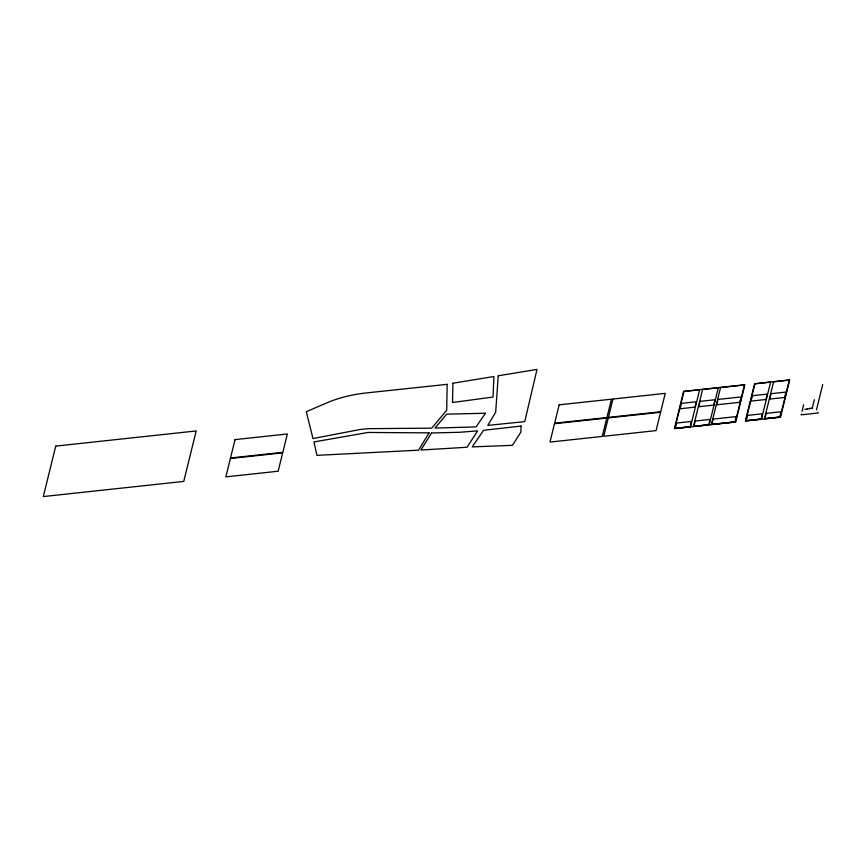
<?xml version="1.0" encoding="UTF-8"?>
<svg xmlns="http://www.w3.org/2000/svg" width="866" height="866" viewBox="0 0 866 866"><rect width="100%" height="100%" fill="white"/><g stroke="black" fill="none" stroke-linecap="round" stroke-linejoin="round"><path stroke-width="1.3" d="M680.081 408.622L681.38 403.383L696.318 401.77L695.03 407.009M698.765 406.609L700.053 401.359L715.002 399.746L713.703 404.996M716.691 404.671L717.99 399.421L741.144 396.931L739.845 402.17M751.06 400.958L752.348 395.719L767.287 394.106L765.999 399.345M769.733 398.945L771.032 393.705L785.971 392.092L784.672 397.332M801.321 414.121L801.137 414.836L817.969 413.028L818.143 412.303M802.013 411.35L803.648 404.703M804.871 409.38L812.265 408.048M807.285 409.12L807.426 408.579M809.71 408.86L809.84 408.319M812.135 408.6L814.332 399.691M816.465 409.867L822.7 384.601M679.68 408.795L695.366 407.107M698.353 406.782L714.039 405.082M716.29 404.844L740.192 402.268M750.649 401.131L766.334 399.442M769.322 399.118L785.018 397.429M447.148 384.331L446.726 410.257L431.712 428.161L368.461 428.659L359.834 429.547L312.962 438.575L306.293 411.675L328.138 402.344A52.577 17.461 -8.8 0 1 366.621 392.904L447.148 384.331M452.94 383.227L452.496 402.495L493.014 397.061L493.912 376.504L452.94 383.227M521.029 426.083L520.867 432.177L512.412 445.33L472.23 446.899L483.564 430.305L521.029 426.083M498.231 375.79L495.677 412.184L487.818 425.401L524.753 421.612L536.996 369.425L498.231 375.79M55.749 446.109L43.3 496.575L183.754 481.409L196.203 430.943L55.749 446.109M230.388 458.504L225.853 476.863L278.148 471.223L282.684 452.853L230.388 458.504M235.054 439.614L230.518 457.973L282.814 452.333L287.35 433.974L235.054 439.614M554.5 423.712L549.964 442.071L602.26 436.432L606.795 418.072L554.5 423.712M559.165 404.823L554.63 423.193L606.925 417.542L611.461 399.183L559.165 404.823M608.289 417.91L603.754 436.269L656.049 430.619L660.585 412.259L608.289 417.91M612.955 399.02L608.419 417.38L660.715 411.74L665.25 393.37L612.955 399.02M683.61 391.389L674.419 428.638L735.678 422.023L744.868 384.775L683.61 391.389M683.956 391.486L674.82 428.464L690.505 426.776L699.641 389.787L683.956 391.486M676.519 423.052L675.231 428.302L690.17 426.689L691.469 421.439L676.519 423.052M702.629 389.462L693.493 426.451L709.189 424.762L718.315 387.773L702.629 389.462M695.203 421.038L693.904 426.278L708.843 424.665L710.142 419.425L695.203 421.038M720.555 387.535L711.43 424.513L735.331 421.937L744.468 384.948L720.555 387.535M713.129 419.101L711.83 424.351L734.996 421.85L736.284 416.6L713.129 419.101M754.589 383.735L745.388 420.984L780.493 417.185L789.695 379.936L754.589 383.735M754.925 383.822L745.788 420.811L761.474 419.112L770.61 382.133L754.925 383.822M747.488 415.388L746.2 420.638L761.138 419.025L762.437 413.775L747.488 415.388M773.598 381.809L764.462 418.787L780.158 417.098L789.294 380.109L773.598 381.809M766.172 413.374L764.873 418.624L779.811 417.011L781.11 411.761L766.172 413.374M429.092 432.87L418.527 450.179L316.945 455.354L313.957 441.941L367.996 432.459L429.092 432.87M431.582 432.978L420.887 450.028L467.034 447.257L477.621 430.867L459.63 432.286L431.582 432.978M485.49 413.255L476.062 426.906L434.981 428.064L446.661 414.154L485.49 413.255"/></g></svg>
